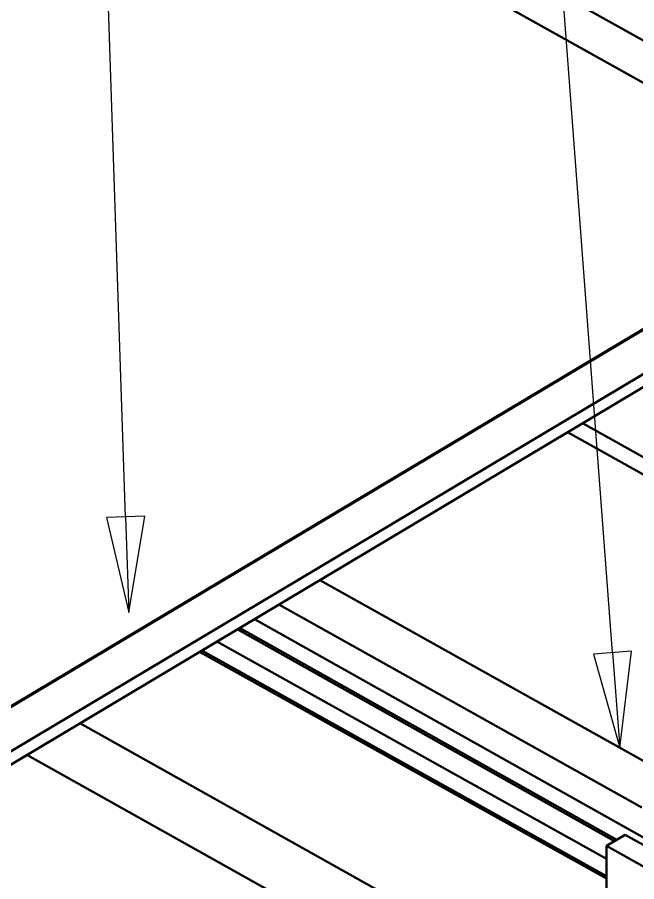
# Model space of a CAD drawing. Header units: millimetres. Extents: x -2685 to 3000, y -4484 to 2121.
# Drawn here: x 2443.1 to 2559, y 1425.7 to 1587.3 of the extents above; entities that cross this region are included whole.
import ezdxf

# ---------------------------------------------------------------- set-up
doc = ezdxf.new("R2010")
doc.units = ezdxf.units.MM
doc.header["$LTSCALE"] = 7.142857
doc.layers.add('Symbol (ISO)', color=7, linetype='Continuous', lineweight=25)
doc.layers.add('Visible (ISO)', color=7, linetype='Continuous', lineweight=50)

# ---------------------------------------------------------------- blocks, each defined once
blk = doc.blocks.new('Balloon14')
at = {"layer": 'Symbol (ISO)'}
for p, q in [((357.621, 205.599), (355.444, 234.366)), ((358.119, 205.637), (357.122, 205.561)), ((357.122, 205.561), (357.809, 203.106)), ((357.621, 205.599), (357.809, 203.106)), ((357.809, 203.106), (358.119, 205.637))]:
    blk.add_line(p, q, dxfattribs=at)
at = {"layer": 'Symbol (ISO)', "flags": 128}
blk.add_lwpolyline([(357.122, 205.561), (357.809, 203.106)], dxfattribs=at)
at = {"layer": 'Symbol (ISO)'}
blk.add_solid([(357.122, 205.561), (357.809, 203.106), (358.119, 205.637), (357.122, 205.561)], dxfattribs=at)
blk = doc.blocks.new('Balloon17')
at = {"layer": 'Symbol (ISO)'}
for p, q in [((344.869, 209.148), (343.577, 247.572)), ((345.369, 209.165), (344.37, 209.132)), ((344.37, 209.132), (344.954, 206.65)), ((344.869, 209.148), (344.954, 206.65)), ((344.954, 206.65), (345.369, 209.165))]:
    blk.add_line(p, q, dxfattribs=at)
at = {"layer": 'Symbol (ISO)', "flags": 128}
blk.add_lwpolyline([(344.37, 209.132), (344.954, 206.65)], dxfattribs=at)
at = {"layer": 'Symbol (ISO)'}
blk.add_solid([(344.37, 209.132), (344.954, 206.65), (345.369, 209.165), (344.37, 209.132)], dxfattribs=at)

msp = doc.modelspace()

# ---------------------------------------------------------------- linework, layer by layer
at = {"layer": 'Visible (ISO)'}
for p, q in [((2606.913, 1556.876), (2304.943, 1725.693)), ((2600.019, 1552.816), (2298.291, 1721.497)), ((2393.417, 1429.63), (2600.019, 1552.816)), ((2393.479, 1429.545), (2600.019, 1552.693)), ((2393.644, 1421.343), (2614.159, 1552.825)), ((2393.644, 1418.894), (2614.159, 1550.375)), ((2548.84, 1511.429), (2566.509, 1501.551)), ((2566.509, 1498.285), (2546.013, 1509.743)), ((2567.568, 1444.168), (2499.683, 1482.119)), ((2559.916, 1439.606), (2492.031, 1477.557)), ((2567.25, 1430.036), (2487.444, 1474.822)), ((2554.827, 1433.298), (2484.238, 1472.91)), ((2555.25, 1433.55), (2484.661, 1473.162)), ((2480.389, 1470.615), (2553.329, 1429.993)), ((2477.182, 1468.703), (2553.329, 1426.294)), ((2477.607, 1468.956), (2553.329, 1426.784)), ((2540.67, 1407.322), (2454.774, 1455.343)), ((2539.357, 1396.6), (2444.858, 1449.43)), ((2553.329, 1432.405), (2556.807, 1434.479)), ((2567.583, 1428.454), (2556.807, 1434.479)), ((2564.105, 1426.38), (2553.329, 1432.405)), ((2553.329, 1421.789), (2553.329, 1432.405))]:
    msp.add_line(p, q, dxfattribs=at)

# ---------------------------------------------------------------- block references
at = {"layer": 'Symbol (ISO)', "xscale": 7.142857142857142, "yscale": 7.142857142857142, "zscale": 7.142857142857142}
for name in ['Balloon17', 'Balloon14']:
    msp.add_blockref(name, (0, 0), dxfattribs=at)

doc.saveas('drawing.dxf')
